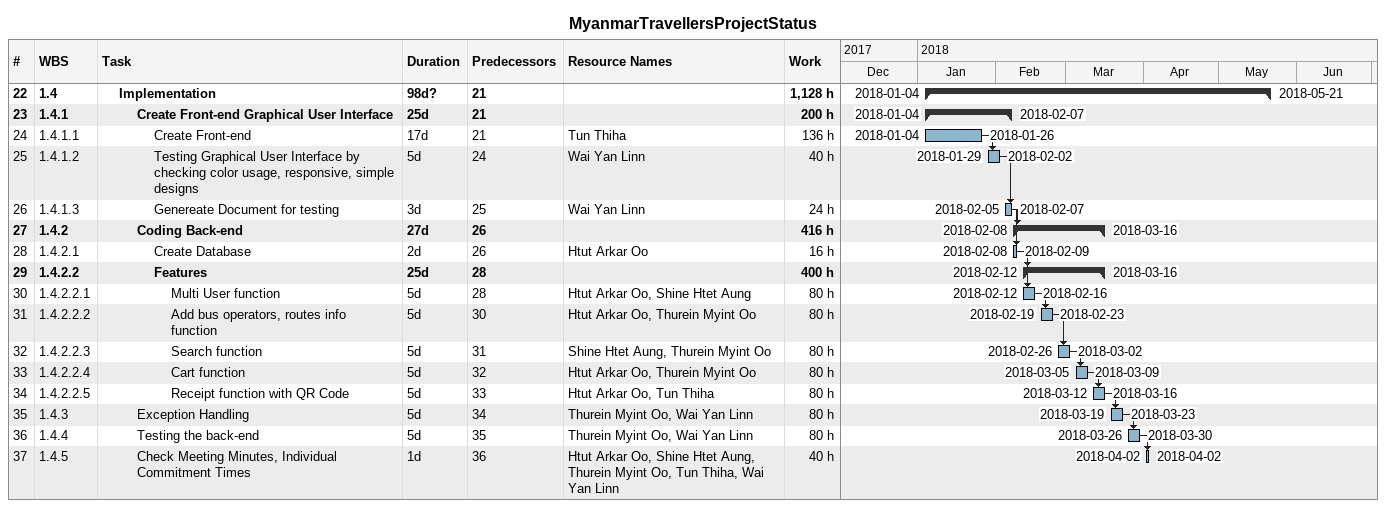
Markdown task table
MyanmarTravellersProjectStatus

| ID | WBS | Task | Duration | Start | Finish | Predecessors | Resources | Work (h) |
|---|---|---|---|---|---|---|---|---|
| 22 | 1.4 | **Implementation** | 98d? | 2018-01-04 | 2018-05-21 | 21 |  | 1128 |
| 23 | 1.4.1 | **Create Front-end Graphical User Interface** | 25d | 2018-01-04 | 2018-02-07 | 21 |  | 200 |
| 24 | 1.4.1.1 | Create Front-end | 17d | 2018-01-04 | 2018-01-26 | 21 | Tun Thiha | 136 |
| 25 | 1.4.1.2 | Testing Graphical User Interface by checking color usage, responsive, simple designs | 5d | 2018-01-29 | 2018-02-02 | 24 | Wai Yan Linn | 40 |
| 26 | 1.4.1.3 | Genereate Document for testing | 3d | 2018-02-05 | 2018-02-07 | 25 | Wai Yan Linn | 24 |
| 27 | 1.4.2 | **Coding Back-end** | 27d | 2018-02-08 | 2018-03-16 | 26 |  | 416 |
| 28 | 1.4.2.1 | Create Database | 2d | 2018-02-08 | 2018-02-09 | 26 | Htut Arkar Oo | 16 |
| 29 | 1.4.2.2 | **Features** | 25d | 2018-02-12 | 2018-03-16 | 28 |  | 400 |
| 30 | 1.4.2.2.1 | Multi User function | 5d | 2018-02-12 | 2018-02-16 | 28 | Htut Arkar Oo, Shine Htet Aung | 80 |
| 31 | 1.4.2.2.2 | Add bus operators, routes info function | 5d | 2018-02-19 | 2018-02-23 | 30 | Htut Arkar Oo, Thurein Myint Oo | 80 |
| 32 | 1.4.2.2.3 | Search function | 5d | 2018-02-26 | 2018-03-02 | 31 | Shine Htet Aung, Thurein Myint Oo | 80 |
| 33 | 1.4.2.2.4 | Cart function | 5d | 2018-03-05 | 2018-03-09 | 32 | Htut Arkar Oo, Thurein Myint Oo | 80 |
| 34 | 1.4.2.2.5 | Receipt function with QR Code | 5d | 2018-03-12 | 2018-03-16 | 33 | Htut Arkar Oo, Tun Thiha | 80 |
| 35 | 1.4.3 | Exception Handling | 5d | 2018-03-19 | 2018-03-23 | 34 | Thurein Myint Oo, Wai Yan Linn | 80 |
| 36 | 1.4.4 | Testing the back-end | 5d | 2018-03-26 | 2018-03-30 | 35 | Thurein Myint Oo, Wai Yan Linn | 80 |
| 37 | 1.4.5 | Check Meeting Minutes, Individual Commitment Times | 1d | 2018-04-02 | 2018-04-02 | 36 | Htut Arkar Oo, Shine Htet Aung, Thurein Myint Oo, Tun Thiha, Wai Yan Linn | 40 |
